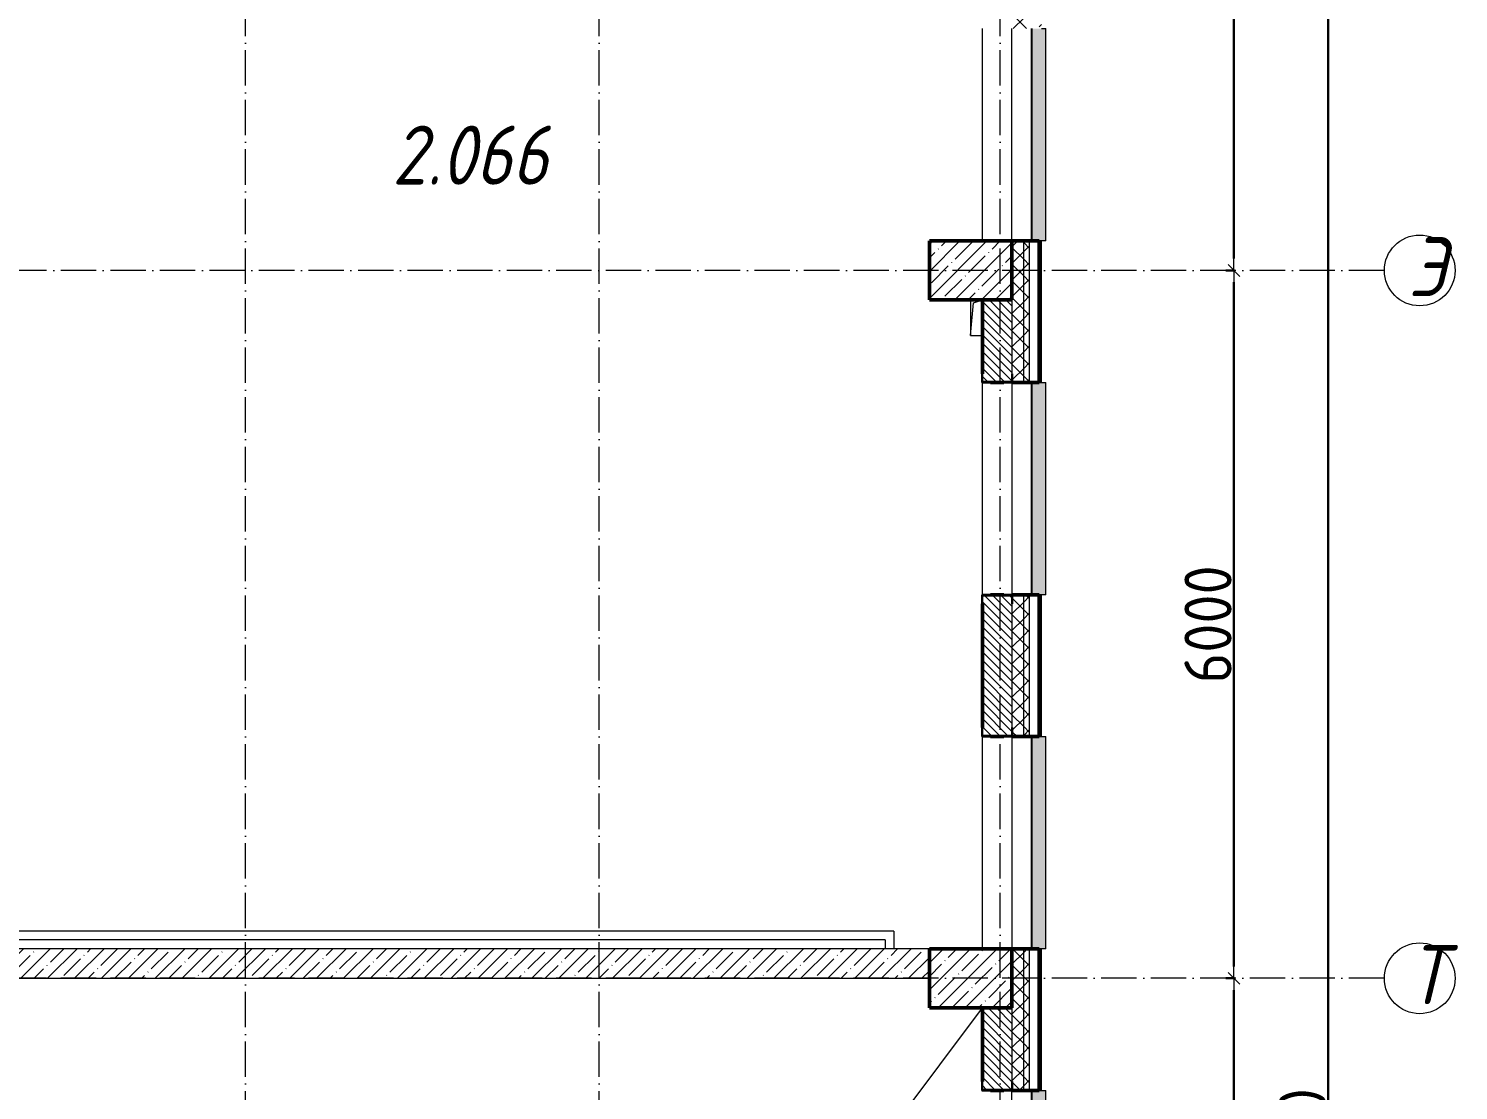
# Model space of a CAD drawing. Header units: millimetres. Extents: x -213536 to 1564669, y -45299 to 942238.
# Drawn here: x 559495 to 571618, y 603075 to 612075 of the extents above; entities that cross this region are included whole.
import ezdxf

# ---------------------------------------------------------------- set-up
doc = ezdxf.new("R2010")
doc.units = ezdxf.units.MM
doc.linetypes.add('50_200_ШТРИХ_1Т_ш5_п1_п1_', pattern=[700, 500, -100, 0, -100])
for name, color, linetype, lineweight in [('3.1) ЖБ окна 1.2 м', 102, 'Continuous', 30), ('A-____-____-DIMS', 7, 'Continuous', 9), ('A-DETL-____-OTLN-4', 7, 'Continuous', 18), ('A-GENM-____-MCUT', 7, 'Continuous', 25), ('A-GENM-____-OTLN', 7, 'Continuous', 9), ('A-GENM-____-OTLN-1', 7, 'Continuous', 25), ('A-GLAZ-____-OTLN', 7, 'Continuous', 9), ('A-WALL-____-MCUT-1', 7, 'Continuous', 9), ('A-WALL-____-MCUT-2', 7, 'Continuous', 50), ('A-WALL-____-MCUT-3', 7, 'Continuous', 9), ('A-WALL-____-OTLN', 7, 'Continuous', 9), ('A-WALL-____-PATT-1', 7, 'Continuous', 9), ('A-WALL-FNSH-MCUT-1', 7, 'Continuous', 9), ('S-COLS-____-MCUT', 7, 'Continuous', 50), ('S-COLS-____-OTLN', 7, 'Continuous', 9), ('S-GRID-____-IDEN', 7, 'Continuous', 9), ('S-GRID-____-OTLN-1', 7, '50_200_ШТРИХ_1Т_ш5_п1_п1_', 9), ('Марки помещений', 7, 'Continuous', 9)]:
    doc.layers.add(name, color=color, linetype=linetype, lineweight=lineweight)
doc.layers.add('A-GLAZ-____-OTLN-1', color=7, linetype='Continuous', lineweight=9, true_color=0xc0c0c0)
doc.styles.add('ISOCPEUR_I', font='isocpeui.ttf', dxfattribs={"width": 0.9, "height": 2.5})
doc.styles.add('ISOCPEUR_I_3', font='isocpeui.ttf', dxfattribs={"width": 0.85, "height": 2.2})
doc.styles.add('СПДС', font='isocpeur.ttf', dxfattribs={"width": 0.9})
doc.dimstyles.new('Размера А3', dxfattribs={"dimtxt": 200, "dimasz": 100, "dimexe": 70, "dimexo": 100, "dimgap": 20, "dimtad": 1, "dimdec": 0, "dimrnd": 10, "dimzin": 0, "dimdsep": 46, "dimtxsty": 'СПДС', "dimblk": 'ARROWHEAD_6', "dimcen": 1, "dimclrd": 256, "dimclre": 256, "dimclrt": 256, "dimazin": 0, "dimtfac": 1, "dimtdec": 0, "dimtmove": 2, "dimatfit": 3, "dimfxl": 1, "dimtolj": 1, "dimtzin": 0, "dimarcsym": 0})
pattern_1 = [(45, (544282.64, 571544.04), (-70.71068, 70.71068), []), (135, (544282.64, 571544.04), (-70.71068, -70.71068), [])]
pattern_2 = [(135, (544282.637, 571544.04), (-35.35534, -35.35534), [])]

# ---------------------------------------------------------------- blocks, each defined once
blk = doc.blocks.new('BSC_Колонна _Прямоугольная - 500х700-25976089-АР1_План отверстий 2 этажа в осях 1-64_А-ГГ')
at = {"layer": 'S-COLS-____-OTLN'}
h = blk.add_hatch(dxfattribs=at)
h.set_pattern_fill('FP_27', color=256, style=0, pattern_type=2)
h.set_pattern_definition([(315, (-32481.04, 23200), (114.04925, 114.04925), []), (315, (-32481.04, 23085.95), (114.04925, 114.04925), [201.613, -40.323, 3.353, -36.97])])
h.paths.add_polyline_path([(-250, 350), (-250, -350), (250, -350), (250, 350)], flags=0)
at = {"layer": 'S-COLS-____-MCUT'}
for p, q in [((250, 350), (-250, 350)), ((-250, 350), (-250, -350)), ((250, -350), (250, 350)), ((-250, -350), (250, -350))]:
    blk.add_line(p, q, dxfattribs=at)
blk = doc.blocks.new('BSC_Колонна _Прямоугольная - 500х700-V3-АР1_План отверстий 2 этажа в осях 1-64_А-ГГ')
at = {"layer": 'S-COLS-____-OTLN'}
h = blk.add_hatch(dxfattribs=at)
h.set_pattern_fill('FP_29', color=256, style=0, pattern_type=2)
h.set_pattern_definition([(315, (-38481.04, 23200), (114.04925, 114.04925), []), (315, (-38481.04, 23085.95), (114.04925, 114.04925), [201.613, -40.323, 3.353, -36.97])])
h.paths.add_polyline_path([(-250, 237), (-250, -350), (250, -350), (250, 350), (-250, 350)], flags=0)
at = {"layer": 'S-COLS-____-MCUT'}
for p, q in [((250, 350), (-250, 350)), ((-250, 350), (-250, -350)), ((250, -350), (250, 350)), ((-250, -350), (250, -350))]:
    blk.add_line(p, q, dxfattribs=at)
blk = doc.blocks.new('Фахверк_СКБ_Уголок - 250_2700-27497298-АР1_План отверстий 2 этажа в осях 1-64_А-ГГ')
at = {"layer": 'A-GENM-____-MCUT'}
for p, q in [((200, 181), (125, 181)), ((125, 181), (125, 106)), ((131, 106), (131, 175)), ((131, 175), (200, 175)), ((200, 175), (200, 181)), ((125, 106), (131, 106)), ((131, -6), (125, -6)), ((125, -6), (125, -81)), ((125, -81), (200, -81)), ((131, -75), (131, -6)), ((200, -75), (131, -75)), ((200, -81), (200, -75))]:
    blk.add_line(p, q, dxfattribs=at)
blk = doc.blocks.new('AR_Отверстие прямоугольное _в плите_ - AR_Отверстие прямоугольное _в плите_-30510814-АР1_План отверстий 2 этажа в осях 1-64_А-ГГ')
at = {"layer": 'A-GENM-____-OTLN'}
for p, q in [((-50, 150), (-50, -150)), ((-50, -150), (-25, 125)), ((-25, 125), (50, 150)), ((-50, -150), (50, -150))]:
    blk.add_line(p, q, dxfattribs=at)
blk = doc.blocks.new('Отлив_СКБ - Отлив витража_120_НВФ-V194-АР1_План отверстий 2 этажа в осях 1-64_А-ГГ')
at = {"layer": 'A-GLAZ-____-OTLN-1'}
for points in [[(1800, -2), (1800, 0), (0, 0), (0, -2), (1544, -2)], [(1544, -120), (1800, -120), (1800, -2), (0, -2), (0, -120)]]:
    blk.add_hatch(color=256, dxfattribs=at).paths.add_polyline_path(points, flags=0)
at = {"layer": 'A-GLAZ-____-OTLN'}
for p, q in [((0, 0), (1800, 0)), ((1800, -2), (0, -2)), ((0, -120), (0, -83)), ((0, -120), (1800, -120)), ((1800, -83), (1800, -120))]:
    blk.add_line(p, q, dxfattribs=at)
blk = doc.blocks.new('Ось сетки - Круг_Ø6_00__ISO-2_5_0_9K_-25732049-АР1_План отверстий 2 этажа в осях 1-64_А-ГГ')
at = {"layer": 'S-GRID-____-IDEN'}
blk.add_circle((0, 0), 3, dxfattribs=at)
blk = doc.blocks.new('ARROWHEAD_6')
at = {"color": 0, "linetype": 'Continuous'}
for p, q in [((0, 0), (-1, 0)), ((-0.5, -0.5), (0.5, 0.5))]:
    blk.add_line(p, q, dxfattribs=at)
blk = doc.blocks.new('*D5641')
at = {"layer": 'A-____-____-DIMS', "lineweight": -2, "transparency": 16777216}
for p, q in [((9847, 502997), (9771, 502997)), ((9841, 502897), (9841, 497597)), ((9847, 497497), (9771, 497497))]:
    blk.add_line(p, q, dxfattribs=at)
at = {"layer": 'Defpoints', "color": 0, "lineweight": 30, "transparency": 16777216}
for p in [(9947, 502997), (9841, 497497), (9947, 497497)]:
    blk.add_point(p, dxfattribs=at)
at = {"layer": 'A-____-____-DIMS', "lineweight": -2, "transparency": 16777216, "xscale": 100, "yscale": 100, "zscale": 100}
for p, rotation in [((9841, 502997), 90), ((9841, 497497), 270)]:
    blk.add_blockref('ARROWHEAD_6', p, dxfattribs=dict(at, rotation=rotation))
at = {"layer": 'A-____-____-DIMS', "transparency": 16777216, "insert": (9621, 500247), "char_height": 400, "attachment_point": 5, "rotation": 90, "style": 'СПДС'}
blk.add_mtext('\\A1;5500', dxfattribs=at)
blk = doc.blocks.new('*D5642')
at = {"layer": 'A-____-____-DIMS', "lineweight": -2, "transparency": 16777216}
for p, q in [((9847, 497497), (9771, 497497)), ((9841, 497397), (9841, 491597)), ((9847, 491497), (9771, 491497))]:
    blk.add_line(p, q, dxfattribs=at)
at = {"layer": 'Defpoints', "color": 0, "lineweight": 30, "transparency": 16777216}
for p in [(9947, 497497), (9841, 491497), (9947, 491497)]:
    blk.add_point(p, dxfattribs=at)
at = {"layer": 'A-____-____-DIMS', "lineweight": -2, "transparency": 16777216, "xscale": 100, "yscale": 100, "zscale": 100}
for p, rotation in [((9841, 497497), 90), ((9841, 491497), 270)]:
    blk.add_blockref('ARROWHEAD_6', p, dxfattribs=dict(at, rotation=rotation))
at = {"layer": 'A-____-____-DIMS', "transparency": 16777216, "insert": (9621, 494497), "char_height": 400, "attachment_point": 5, "rotation": 90, "style": 'СПДС'}
blk.add_mtext('\\A1;6000', dxfattribs=at)
blk = doc.blocks.new('*D5643')
at = {"layer": 'A-____-____-DIMS', "lineweight": -2, "transparency": 16777216}
for p, q in [((9847, 491497), (9771, 491497)), ((9841, 491397), (9841, 485597)), ((9847, 485497), (9771, 485497))]:
    blk.add_line(p, q, dxfattribs=at)
at = {"layer": 'Defpoints', "color": 0, "lineweight": 30, "transparency": 16777216}
for p in [(9947, 491497), (9841, 485497), (9947, 485497)]:
    blk.add_point(p, dxfattribs=at)
at = {"layer": 'A-____-____-DIMS', "lineweight": -2, "transparency": 16777216, "xscale": 100, "yscale": 100, "zscale": 100}
for p, rotation in [((9841, 491497), 90), ((9841, 485497), 270)]:
    blk.add_blockref('ARROWHEAD_6', p, dxfattribs=dict(at, rotation=rotation))
at = {"layer": 'A-____-____-DIMS', "transparency": 16777216, "insert": (9621, 488497), "char_height": 400, "attachment_point": 5, "rotation": 90, "style": 'СПДС'}
blk.add_mtext('\\A1;6000', dxfattribs=at)
blk = doc.blocks.new('*D5647')
at = {"layer": 'A-____-____-DIMS', "lineweight": -2, "transparency": 16777216}
for p, q in [((10635, 506647), (10711, 506647)), ((10641, 473297), (10641, 506547)), ((10635, 473197), (10711, 473197))]:
    blk.add_line(p, q, dxfattribs=at)
at = {"layer": 'Defpoints', "color": 0, "lineweight": 30, "transparency": 16777216}
for p in [(10535, 506647), (10641, 506647), (10535, 473197)]:
    blk.add_point(p, dxfattribs=at)
at = {"layer": 'A-____-____-DIMS', "lineweight": -2, "transparency": 16777216, "xscale": 100, "yscale": 100, "zscale": 100}
for p, rotation in [((10641, 506647), 90), ((10641, 473197), 270)]:
    blk.add_blockref('ARROWHEAD_6', p, dxfattribs=dict(at, rotation=rotation))
at = {"layer": 'A-____-____-DIMS', "transparency": 16777216, "insert": (10421, 489922), "char_height": 400, "attachment_point": 5, "rotation": 90, "style": 'СПДС'}
blk.add_mtext('\\A1;33450', dxfattribs=at)
blk = doc.blocks.new('2этаж')
at = {"layer": 'S-GRID-____-OTLN-1', "color": 251, "ltscale": 0.6, "true_color": 0x636466}
for p, q in [((1458.3, 454533.3), (1458.3, 508896.9)), ((4458.3, 454533.3), (4458.3, 508896.9)), ((7858.3, 454533.3), (7858.3, 508896.9)), ((11116.1, 497497), (-20260.4, 497497)), ((11116.1, 491497), (-20260.4, 491497))]:
    blk.add_line(p, q, dxfattribs=at)
at = {"layer": 'S-GRID-____-IDEN', "char_height": 500, "width": 223.671, "attachment_point": 1, "style": 'ISOCPEUR_I'}
for s, insert in [('\\fISOCPEUR|b0|i1|c204|p34|;\\W.9;Э', (11318.7, 497778.9)), ('\\fISOCPEUR|b0|i1|c204|p34|;\\W.9;Т', (11318.7, 491778.9))]:
    blk.add_mtext(s, dxfattribs=dict(at, insert=insert))
at = {"layer": 'A-____-____-DIMS'}
for base, p1, p2, picture, middle in [((10640.9, 506647), (10534.8, 473197), (10534.8, 506647), '*D5647', (10420.9, 489922)), ((9840.9, 497497), (9946.9, 502997), (9946.9, 497497), '*D5641', (9620.9, 500247)), ((9840.9, 491497), (9946.9, 497497), (9946.9, 491497), '*D5642', (9620.9, 494497)), ((9840.9, 485497), (9946.9, 491497), (9946.9, 485497), '*D5643', (9620.9, 488497))]:
    dim = blk.add_linear_dim(base=base, p1=p1, p2=p2, angle=90, dimstyle='Размера А3', override={"dimtxt": 400}, dxfattribs=at)
    dim.commit()
    dim.dimension.update_dxf_attribs({"geometry": picture, "text_midpoint": middle})

msp = doc.modelspace()

# ---------------------------------------------------------------- hatches: boundary and pattern name
at = {"layer": 'A-WALL-____-PATT-1'}
h = msp.add_hatch(dxfattribs=at)
h.set_pattern_fill('FP_1', color=256, style=0, pattern_type=2)
h.set_pattern_definition(pattern_1)
h.paths.add_polyline_path([(567982.6, 581075.1), (567982.6, 583275.1), (567932.6, 583275.1), (567932.6, 581075.1)], flags=0)
h.paths.add_polyline_path([(567932.6, 585075.1), (567982.6, 585075.1), (567982.6, 586275.1), (567932.6, 586275.1), (567932.6, 586039.9)], flags=0)
h.paths.add_polyline_path([(567932.6, 588075.1), (567982.6, 588075.1), (567982.6, 589275.1), (567932.6, 589275.1)], flags=0)
h.paths.add_polyline_path([(567982.6, 591075.1), (567982.6, 592275.1), (567932.6, 592275.1), (567932.6, 591075.1)], flags=0)
h.paths.add_polyline_path([(567982.6, 594075.1), (567982.6, 595275.1), (567932.6, 595275.1), (567932.6, 594075.1)], flags=0)
h.paths.add_polyline_path([(567982.6, 597075.1), (567982.6, 598275.1), (567932.6, 598275.1), (567932.6, 597075.1)], flags=0)
h.paths.add_polyline_path([(567982.6, 600075.1), (567982.6, 601275.1), (567932.6, 601275.1), (567932.6, 600075.1)], flags=0)
h.paths.add_polyline_path([(567982.6, 603075.1), (567982.6, 604275.1), (567932.6, 604275.1), (567932.6, 603075.1)], flags=0)
h.paths.add_polyline_path([(567982.6, 606075.1), (567982.6, 607275.1), (567932.6, 607275.1), (567932.6, 606075.1)], flags=0)
h.paths.add_polyline_path([(567982.6, 609075.1), (567982.6, 610275.1), (567932.6, 610275.1), (567932.6, 609075.1)], flags=0)
h.paths.add_polyline_path([(567982.6, 612075.1), (567982.6, 613325.1), (567932.6, 613325.1), (567932.6, 612075.1)], flags=0)
h.paths.add_polyline_path([(567982.6, 615125.1), (567982.6, 619375.1), (567932.6, 619375.1), (567932.6, 615125.1)], flags=0)
h = msp.add_hatch(dxfattribs=at)
h.set_pattern_fill('FP_1', color=256, style=0, pattern_type=2)
h.set_pattern_definition(pattern_1)
h.paths.add_polyline_path([(567932.6, 581075.1), (567932.6, 583275.1), (567838.6, 583275.1), (567838.6, 583200.1), (567832.6, 583200.1), (567832.6, 581075.1)], flags=0)
h.paths.add_polyline_path([(567838.6, 585075.1), (567932.6, 585075.1), (567932.6, 586275.1), (567838.6, 586275.1), (567838.6, 586200.1), (567832.6, 586200.1), (567832.6, 585150.1), (567838.6, 585150.1), (567838.6, 585081.1)], flags=0)
h.paths.add_polyline_path([(567932.6, 588075.1), (567932.6, 589275.1), (567832.6, 589275.1), (567832.6, 588150.1), (567838.6, 588150.1), (567838.6, 588075.1)], flags=0)
h.paths.add_polyline_path([(567932.6, 591075.1), (567932.6, 592275.1), (567838.6, 592275.1), (567838.6, 592200.1), (567832.6, 592200.1), (567832.6, 591150.1), (567838.6, 591150.1), (567838.6, 591075.1)], flags=0)
h.paths.add_polyline_path([(567832.6, 594075.1), (567932.6, 594075.1), (567932.6, 595275.1), (567838.6, 595275.1), (567838.6, 595200.1), (567832.6, 595200.1), (567832.6, 594575.1)], flags=0)
h.paths.add_polyline_path([(567838.6, 597075.1), (567932.6, 597075.1), (567932.6, 598275.1), (567832.6, 598275.1), (567832.6, 597150.1), (567838.6, 597150.1), (567838.6, 597081.1)], flags=0)
h.paths.add_polyline_path([(567932.6, 600075.1), (567932.6, 601275.1), (567838.6, 601275.1), (567838.6, 601200.1), (567832.6, 601200.1), (567832.6, 600150.1), (567838.6, 600150.1), (567838.6, 600075.1)], flags=0)
h.paths.add_polyline_path([(567932.6, 603075.1), (567932.6, 604275.1), (567832.6, 604275.1), (567832.6, 603150.1), (567838.6, 603150.1), (567838.6, 603075.1)], flags=0)
h.paths.add_polyline_path([(567838.6, 606075.1), (567932.6, 606075.1), (567932.6, 607275.1), (567838.6, 607275.1), (567838.6, 607200.1), (567832.6, 607200.1), (567832.6, 606150.1), (567838.6, 606150.1), (567838.6, 606081.1)], flags=0)
h.paths.add_polyline_path([(567838.6, 609075.1), (567932.6, 609075.1), (567932.6, 610275.1), (567832.6, 610275.1), (567832.6, 609150.1), (567838.6, 609150.1), (567838.6, 609081.1)], flags=0)
h.paths.add_polyline_path([(567932.6, 612075.1), (567932.6, 613325.1), (567838.6, 613325.1), (567838.6, 613250.1), (567832.6, 613250.1), (567832.6, 612150.1), (567838.6, 612150.1), (567838.6, 612075.1)], flags=0)
h.paths.add_polyline_path([(567932.6, 615125.1), (567932.6, 619275.1), (567832.6, 619275.1), (567832.6, 615125.1)], flags=0)
h = msp.add_hatch(dxfattribs=at)
h.set_pattern_fill('FP_3', color=256, style=0, pattern_type=2)
h.set_pattern_definition([(45, (544282.64, 571544.04), (-85.5366, 85.5366), []), (45, (544339.66, 571544.04), (-85.5366, 85.5366), [])])
h.paths.add_polyline_path([(568082.6, 581265.1), (568082.6, 583275.1), (568062.6, 583275.1), (568062.6, 581265.1)], flags=0)
h.paths.add_polyline_path([(568082.6, 585075.1), (568082.6, 586275.1), (568062.6, 586275.1), (568062.6, 585075.1)], flags=0)
h.paths.add_polyline_path([(568082.6, 588075.1), (568082.6, 589275.1), (568062.6, 589275.1), (568062.6, 588075.1)], flags=0)
h.paths.add_polyline_path([(568082.6, 591075.1), (568082.6, 592275.1), (568062.6, 592275.1), (568062.6, 591075.1)], flags=0)
h.paths.add_polyline_path([(568082.6, 594075.1), (568082.6, 595275.1), (568062.6, 595275.1), (568062.6, 594075.1)], flags=0)
h.paths.add_polyline_path([(568082.6, 597075.1), (568082.6, 598275.1), (568062.6, 598275.1), (568062.6, 597075.1)], flags=0)
h.paths.add_polyline_path([(568082.6, 600075.1), (568082.6, 601275.1), (568062.6, 601275.1), (568062.6, 600075.1)], flags=0)
h.paths.add_polyline_path([(568082.6, 603075.1), (568082.6, 604275.1), (568062.6, 604275.1), (568062.6, 603075.1)], flags=0)
h.paths.add_polyline_path([(568062.6, 606075.1), (568082.6, 606075.1), (568082.6, 607275.1), (568062.6, 607275.1), (568062.6, 606679.7)], flags=0)
h.paths.add_polyline_path([(568082.6, 609075.1), (568082.6, 610275.1), (568062.6, 610275.1), (568062.6, 609075.1)], flags=0)
h.paths.add_polyline_path([(568082.6, 612075.1), (568082.6, 613095.1), (568062.6, 613095.1), (568062.6, 612075.1)], flags=0)
h = msp.add_hatch(dxfattribs=at)
h.set_pattern_fill('FP_6', color=256, style=0, pattern_type=2)
h.set_pattern_definition(pattern_2)
h.paths.add_polyline_path([(567763.6, 606075.1), (567763.6, 606081.1), (567832.6, 606081.1), (567832.6, 607269.1), (567763.6, 607269.1), (567763.6, 607275.1), (567651.6, 607275.1), (567651.6, 607269.1), (567582.6, 607269.1), (567582.6, 606081.1), (567651.6, 606081.1), (567651.6, 606075.1)], flags=0)
h.paths.add_polyline_path([(567763.6, 609075.1), (567763.6, 609081.1), (567832.6, 609081.1), (567832.6, 609775.1), (567582.6, 609775.1), (567582.6, 609081.1), (567651.6, 609081.1), (567651.6, 609075.1)], flags=0)
h = msp.add_hatch(dxfattribs=at)
h.set_pattern_fill('FP_25', color=256, style=0, pattern_type=2)
h.set_pattern_definition([(45, (544282.64, 571544.04), (-114.04925, 114.04925), []), (45, (544396.69, 571544.04), (-114.04925, 114.04925), [201.612, -40.322, 3.353, -36.97])])
h.paths.add_polyline_path([(567132.6, 604025.1), (567132.6, 604275.1), (558882.6, 604275.1), (558882.6, 604025.1), (565478.5, 604025.1)], flags=0)
h = msp.add_hatch(dxfattribs=at)
h.set_pattern_fill('FP_6', color=256, style=0, pattern_type=2)
h.set_pattern_definition(pattern_2)
h.paths.add_polyline_path([(567763.6, 600075.1), (567763.6, 600081.1), (567832.6, 600081.1), (567832.6, 601269.1), (567763.6, 601269.1), (567763.6, 601275.1), (567651.6, 601275.1), (567651.6, 601269.1), (567582.6, 601269.1), (567582.6, 600081.1), (567651.6, 600081.1), (567651.6, 600075.1)], flags=0)
h.paths.add_polyline_path([(567763.6, 603075.1), (567763.6, 603081.1), (567832.6, 603081.1), (567832.6, 603775.1), (567582.6, 603775.1), (567582.6, 603081.1), (567651.6, 603081.1), (567651.6, 603075.1)], flags=0)

# ---------------------------------------------------------------- linework, layer by layer
at = {"layer": 'A-DETL-____-OTLN-4'}
for p, q in [((566832.6, 604425.1), (559082.6, 604425.1)), ((566832.6, 604425.1), (566832.6, 604275.1)), ((566757.6, 604350.1), (559082.6, 604350.1)), ((566757.6, 604350.1), (566757.6, 604275.1)), ((554382.6, 586125.1), (567582.6, 603775.1))]:
    msp.add_line(p, q, dxfattribs=at)
at = {"layer": 'A-WALL-____-MCUT-1'}
for p, q in [((567132.6, 604275.1), (558882.6, 604275.1)), ((558882.6, 604025.1), (567132.6, 604025.1))]:
    msp.add_line(p, q, dxfattribs=at)
at = {"layer": 'A-WALL-____-MCUT-2'}
for p, q in [((568062.6, 610275.1), (567832.6, 610275.1)), ((568062.6, 609075.1), (568062.6, 610275.1)), ((567582.6, 609775.1), (567582.6, 609150.1)), ((567651.6, 609075.1), (567763.6, 609075.1)), ((567838.6, 609075.1), (568062.6, 609075.1)), ((567582.6, 607200.1), (567582.6, 606150.1)), ((567763.6, 607275.1), (567651.6, 607275.1)), ((568062.6, 607275.1), (567838.6, 607275.1)), ((568062.6, 606075.1), (568062.6, 607275.1)), ((567651.6, 606075.1), (567763.6, 606075.1)), ((567838.6, 606075.1), (568062.6, 606075.1)), ((568062.6, 604275.1), (567832.6, 604275.1)), ((568062.6, 603075.1), (568062.6, 604275.1)), ((567582.6, 603775.1), (567582.6, 603150.1)), ((567651.6, 603075.1), (567763.6, 603075.1)), ((567838.6, 603075.1), (568062.6, 603075.1))]:
    msp.add_line(p, q, dxfattribs=at)
at = {"layer": 'A-WALL-____-MCUT-3'}
for p, q in [((567932.6, 609075.1), (567932.6, 610275.1)), ((567982.6, 609075.1), (567982.6, 610275.1)), ((567832.6, 609775.1), (567832.6, 609150.1)), ((567832.6, 607200.1), (567832.6, 606150.1)), ((567932.6, 606075.1), (567932.6, 607275.1)), ((567982.6, 606075.1), (567982.6, 607275.1)), ((567932.6, 603075.1), (567932.6, 604275.1)), ((567982.6, 603075.1), (567982.6, 604275.1)), ((567832.6, 603775.1), (567832.6, 603150.1))]:
    msp.add_line(p, q, dxfattribs=at)
at = {"layer": 'A-WALL-____-OTLN'}
for p, q in [((567582.6, 610275.1), (567582.6, 612075.1)), ((567832.6, 610275.1), (567832.6, 612075.1)), ((567582.6, 607275.1), (567582.6, 609075.1)), ((567832.6, 609075.1), (567832.6, 607275.1)), ((567832.6, 607275.1), (567832.6, 607275.1)), ((567582.6, 604275.1), (567582.6, 606075.1)), ((567832.6, 606075.1), (567832.6, 606075.1)), ((567832.6, 606075.1), (567832.6, 604275.1)), ((567832.6, 601275.1), (567832.6, 603075.1))]:
    msp.add_line(p, q, dxfattribs=at)
at = {"layer": 'A-WALL-FNSH-MCUT-1'}
for p, q in [((568082.6, 610275.1), (568062.6, 610275.1)), ((568082.6, 609075.1), (568082.6, 610275.1)), ((568062.6, 609075.1), (568082.6, 609075.1)), ((568082.6, 607275.1), (568062.6, 607275.1)), ((568082.6, 606075.1), (568082.6, 607275.1)), ((568062.6, 606075.1), (568082.6, 606075.1)), ((568082.6, 604275.1), (568062.6, 604275.1)), ((568082.6, 603075.1), (568082.6, 604275.1)), ((568062.6, 603075.1), (568082.6, 603075.1))]:
    msp.add_line(p, q, dxfattribs=at)

# ---------------------------------------------------------------- block references
at = {"layer": '3.1) ЖБ окна 1.2 м'}
msp.add_blockref('2этаж', (559874.3, 112528.1), dxfattribs=at)
at = {"layer": 'A-GENM-____-OTLN'}
msp.add_blockref('AR_Отверстие прямоугольное _в плите_ - AR_Отверстие прямоугольное _в плите_-30510814-АР1_План отверстий 2 этажа в осях 1-64_А-ГГ', (567532.6, 609625.1), dxfattribs=at)
at = {"layer": 'A-GENM-____-OTLN-1'}
for p, rotation in [((567757.6, 608950.1), 89.99999999999991), ((567657.6, 607400.1), 269.9999999999999), ((567757.6, 605950.1), 89.99999999999991), ((567757.6, 602950.1), 89.99999999999991)]:
    msp.add_blockref('Фахверк_СКБ_Уголок - 250_2700-27497298-АР1_План отверстий 2 этажа в осях 1-64_А-ГГ', p, dxfattribs=dict(at, rotation=rotation))
at = {"layer": 'A-GLAZ-____-OTLN', "rotation": 90}
for p in [(567999.6, 610275.1), (567999.6, 607275.1), (567999.6, 604275.1), (567999.6, 601275.1)]:
    msp.add_blockref('Отлив_СКБ - Отлив витража_120_НВФ-V194-АР1_План отверстий 2 этажа в осях 1-64_А-ГГ', p, dxfattribs=at)
at = {"layer": 'S-COLS-____-OTLN', "rotation": 89.9999999999999}
for name, p in [('BSC_Колонна _Прямоугольная - 500х700-V3-АР1_План отверстий 2 этажа в осях 1-64_А-ГГ', (567482.6, 610025.1)), ('BSC_Колонна _Прямоугольная - 500х700-25976089-АР1_План отверстий 2 этажа в осях 1-64_А-ГГ', (567482.6, 604025.1))]:
    msp.add_blockref(name, p, dxfattribs=at)
at = {"layer": 'S-GRID-____-IDEN', "xscale": 99.99999999999993, "yscale": 99.99999999999993, "zscale": 99.99999999999993}
for p, rotation in [((571290.4, 610025.1), 89.99999999999982), ((571290.4, 604025.1), 89.9999999999998)]:
    msp.add_blockref('Ось сетки - Круг_Ø6_00__ISO-2_5_0_9K_-25732049-АР1_План отверстий 2 этажа в осях 1-64_А-ГГ', p, dxfattribs=dict(at, rotation=rotation))

# ---------------------------------------------------------------- texts
at = {"layer": 'Марки помещений', "insert": (562577.5, 611252.8), "char_height": 500, "width": 785.654, "attachment_point": 1, "style": 'ISOCPEUR_I_3'}
msp.add_mtext('2.066', dxfattribs=at)

doc.saveas('drawing.dxf')
